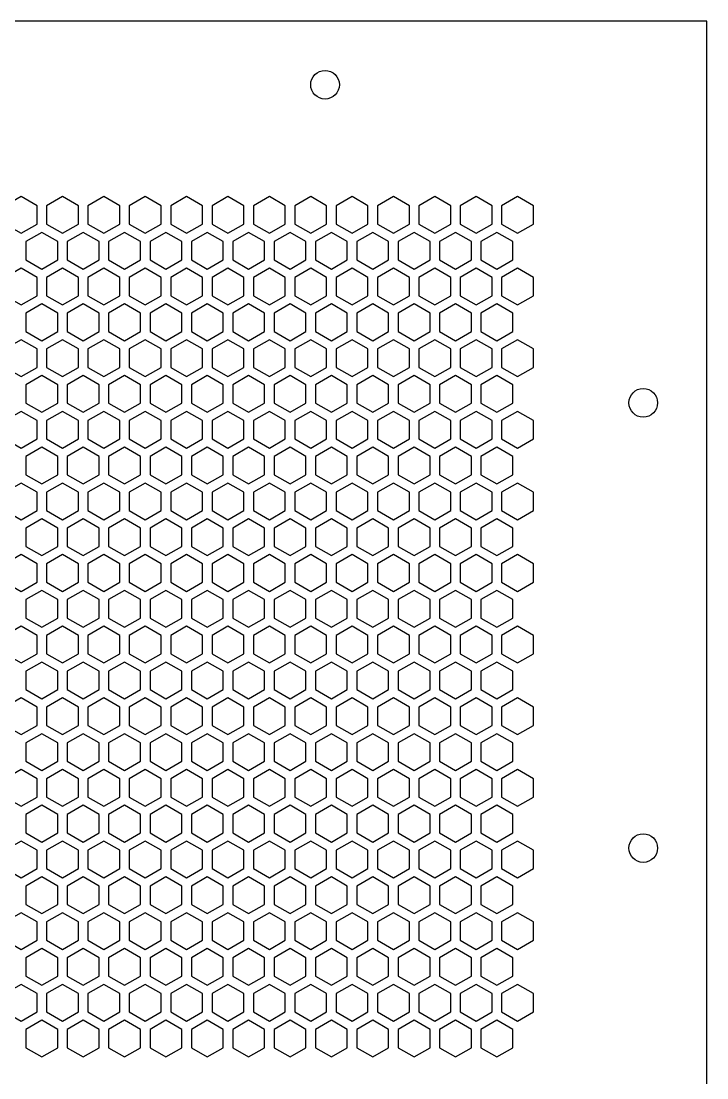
# Model space of a CAD drawing. Header units: millimetres. Extents: x 0 to 430, y 0 to 500.
# Drawn here: x 322.2 to 430, y 333.9 to 500 of the extents above; entities that cross this region are included whole.
import ezdxf

# ---------------------------------------------------------------- set-up
doc = ezdxf.new("R2010")
doc.units = ezdxf.units.MM
doc.layers.add('CUT', color=1, linetype='CONTINUOUS')

msp = doc.modelspace()

# ---------------------------------------------------------------- linework, layer by layer
at = {"layer": 'CUT'}
for p, q in [((430, 500), (0, 500)), ((430, 0), (430, 500))]:
    msp.add_line(p, q, dxfattribs=at)
for points in [[(324.75, 470.9808), (322.25, 472.4242), (319.75, 470.9808), (319.75, 468.0941), (322.25, 466.6507), (324.75, 468.0941)], [(331.25, 470.9808), (328.75, 472.4242), (326.25, 470.9808), (326.25, 468.0941), (328.75, 466.6507), (331.25, 468.0941)], [(337.75, 470.9808), (335.25, 472.4242), (332.75, 470.9808), (332.75, 468.0941), (335.25, 466.6507), (337.75, 468.0941)], [(344.25, 470.9808), (341.75, 472.4242), (339.25, 470.9808), (339.25, 468.0941), (341.75, 466.6507), (344.25, 468.0941)], [(350.75, 470.9808), (348.25, 472.4242), (345.75, 470.9808), (345.75, 468.0941), (348.25, 466.6507), (350.75, 468.0941)], [(357.25, 470.9808), (354.75, 472.4242), (352.25, 470.9808), (352.25, 468.0941), (354.75, 466.6507), (357.25, 468.0941)], [(363.75, 470.9808), (361.25, 472.4242), (358.75, 470.9808), (358.75, 468.0941), (361.25, 466.6507), (363.75, 468.0941)], [(370.25, 470.9808), (367.75, 472.4242), (365.25, 470.9808), (365.25, 468.0941), (367.75, 466.6507), (370.25, 468.0941)], [(376.75, 470.9808), (374.25, 472.4242), (371.75, 470.9808), (371.75, 468.0941), (374.25, 466.6507), (376.75, 468.0941)], [(383.25, 470.9808), (380.75, 472.4242), (378.25, 470.9808), (378.25, 468.0941), (380.75, 466.6507), (383.25, 468.0941)], [(389.75, 470.9808), (387.25, 472.4242), (384.75, 470.9808), (384.75, 468.0941), (387.25, 466.6507), (389.75, 468.0941)], [(396.25, 470.9808), (393.75, 472.4242), (391.25, 470.9808), (391.25, 468.0941), (393.75, 466.6507), (396.25, 468.0941)], [(402.75, 470.9808), (400.25, 472.4242), (397.75, 470.9808), (397.75, 468.0941), (400.25, 466.6507), (402.75, 468.0941)], [(328, 465.3517), (325.5, 466.795), (323, 465.3517), (323, 462.4649), (325.5, 461.0215), (328, 462.4649)], [(334.5, 465.3517), (332, 466.795), (329.5, 465.3517), (329.5, 462.4649), (332, 461.0215), (334.5, 462.4649)], [(341, 465.3517), (338.5, 466.795), (336, 465.3517), (336, 462.4649), (338.5, 461.0215), (341, 462.4649)], [(347.5, 465.3517), (345, 466.795), (342.5, 465.3517), (342.5, 462.4649), (345, 461.0215), (347.5, 462.4649)], [(354, 465.3517), (351.5, 466.795), (349, 465.3517), (349, 462.4649), (351.5, 461.0215), (354, 462.4649)], [(360.5, 465.3517), (358, 466.795), (355.5, 465.3517), (355.5, 462.4649), (358, 461.0215), (360.5, 462.4649)], [(367, 465.3517), (364.5, 466.795), (362, 465.3517), (362, 462.4649), (364.5, 461.0215), (367, 462.4649)], [(373.5, 465.3517), (371, 466.795), (368.5, 465.3517), (368.5, 462.4649), (371, 461.0215), (373.5, 462.4649)], [(380, 465.3517), (377.5, 466.795), (375, 465.3517), (375, 462.4649), (377.5, 461.0215), (380, 462.4649)], [(386.5, 465.3517), (384, 466.795), (381.5, 465.3517), (381.5, 462.4649), (384, 461.0215), (386.5, 462.4649)], [(393, 465.3517), (390.5, 466.795), (388, 465.3517), (388, 462.4649), (390.5, 461.0215), (393, 462.4649)], [(399.5, 465.3517), (397, 466.795), (394.5, 465.3517), (394.5, 462.4649), (397, 461.0215), (399.5, 462.4649)], [(324.75, 459.7225), (322.25, 461.1659), (319.75, 459.7225), (319.75, 456.8357), (322.25, 455.3924), (324.75, 456.8357)], [(331.25, 459.7225), (328.75, 461.1659), (326.25, 459.7225), (326.25, 456.8357), (328.75, 455.3924), (331.25, 456.8357)], [(337.75, 459.7225), (335.25, 461.1659), (332.75, 459.7225), (332.75, 456.8357), (335.25, 455.3924), (337.75, 456.8357)], [(344.25, 459.7225), (341.75, 461.1659), (339.25, 459.7225), (339.25, 456.8357), (341.75, 455.3924), (344.25, 456.8357)], [(350.75, 459.7225), (348.25, 461.1659), (345.75, 459.7225), (345.75, 456.8357), (348.25, 455.3924), (350.75, 456.8357)], [(357.25, 459.7225), (354.75, 461.1659), (352.25, 459.7225), (352.25, 456.8357), (354.75, 455.3924), (357.25, 456.8357)], [(363.75, 459.7225), (361.25, 461.1659), (358.75, 459.7225), (358.75, 456.8357), (361.25, 455.3924), (363.75, 456.8357)], [(370.25, 459.7225), (367.75, 461.1659), (365.25, 459.7225), (365.25, 456.8357), (367.75, 455.3924), (370.25, 456.8357)], [(376.75, 459.7225), (374.25, 461.1659), (371.75, 459.7225), (371.75, 456.8357), (374.25, 455.3924), (376.75, 456.8357)], [(383.25, 459.7225), (380.75, 461.1659), (378.25, 459.7225), (378.25, 456.8357), (380.75, 455.3924), (383.25, 456.8357)], [(389.75, 459.7225), (387.25, 461.1659), (384.75, 459.7225), (384.75, 456.8357), (387.25, 455.3924), (389.75, 456.8357)], [(396.25, 459.7225), (393.75, 461.1659), (391.25, 459.7225), (391.25, 456.8357), (393.75, 455.3924), (396.25, 456.8357)], [(402.75, 459.7225), (400.25, 461.1659), (397.75, 459.7225), (397.75, 456.8357), (400.25, 455.3924), (402.75, 456.8357)], [(328, 454.0933), (325.5, 455.5367), (323, 454.0933), (323, 451.2066), (325.5, 449.7632), (328, 451.2066)], [(334.5, 454.0933), (332, 455.5367), (329.5, 454.0933), (329.5, 451.2066), (332, 449.7632), (334.5, 451.2066)], [(341, 454.0933), (338.5, 455.5367), (336, 454.0933), (336, 451.2066), (338.5, 449.7632), (341, 451.2066)], [(347.5, 454.0933), (345, 455.5367), (342.5, 454.0933), (342.5, 451.2066), (345, 449.7632), (347.5, 451.2066)], [(354, 454.0933), (351.5, 455.5367), (349, 454.0933), (349, 451.2066), (351.5, 449.7632), (354, 451.2066)], [(360.5, 454.0933), (358, 455.5367), (355.5, 454.0933), (355.5, 451.2066), (358, 449.7632), (360.5, 451.2066)], [(367, 454.0933), (364.5, 455.5367), (362, 454.0933), (362, 451.2066), (364.5, 449.7632), (367, 451.2066)], [(373.5, 454.0933), (371, 455.5367), (368.5, 454.0933), (368.5, 451.2066), (371, 449.7632), (373.5, 451.2066)], [(380, 454.0933), (377.5, 455.5367), (375, 454.0933), (375, 451.2066), (377.5, 449.7632), (380, 451.2066)], [(386.5, 454.0933), (384, 455.5367), (381.5, 454.0933), (381.5, 451.2066), (384, 449.7632), (386.5, 451.2066)], [(393, 454.0933), (390.5, 455.5367), (388, 454.0933), (388, 451.2066), (390.5, 449.7632), (393, 451.2066)], [(399.5, 454.0933), (397, 455.5367), (394.5, 454.0933), (394.5, 451.2066), (397, 449.7632), (399.5, 451.2066)], [(324.75, 448.4642), (322.25, 449.9075), (319.75, 448.4642), (319.75, 445.5774), (322.25, 444.134), (324.75, 445.5774)], [(331.25, 448.4642), (328.75, 449.9075), (326.25, 448.4642), (326.25, 445.5774), (328.75, 444.134), (331.25, 445.5774)], [(337.75, 448.4642), (335.25, 449.9075), (332.75, 448.4642), (332.75, 445.5774), (335.25, 444.134), (337.75, 445.5774)], [(344.25, 448.4642), (341.75, 449.9075), (339.25, 448.4642), (339.25, 445.5774), (341.75, 444.134), (344.25, 445.5774)], [(350.75, 448.4642), (348.25, 449.9075), (345.75, 448.4642), (345.75, 445.5774), (348.25, 444.134), (350.75, 445.5774)], [(357.25, 448.4642), (354.75, 449.9075), (352.25, 448.4642), (352.25, 445.5774), (354.75, 444.134), (357.25, 445.5774)], [(363.75, 448.4642), (361.25, 449.9075), (358.75, 448.4642), (358.75, 445.5774), (361.25, 444.134), (363.75, 445.5774)], [(370.25, 448.4642), (367.75, 449.9075), (365.25, 448.4642), (365.25, 445.5774), (367.75, 444.134), (370.25, 445.5774)], [(376.75, 448.4642), (374.25, 449.9075), (371.75, 448.4642), (371.75, 445.5774), (374.25, 444.134), (376.75, 445.5774)], [(383.25, 448.4642), (380.75, 449.9075), (378.25, 448.4642), (378.25, 445.5774), (380.75, 444.134), (383.25, 445.5774)], [(389.75, 448.4642), (387.25, 449.9075), (384.75, 448.4642), (384.75, 445.5774), (387.25, 444.134), (389.75, 445.5774)], [(396.25, 448.4642), (393.75, 449.9075), (391.25, 448.4642), (391.25, 445.5774), (393.75, 444.134), (396.25, 445.5774)], [(402.75, 448.4642), (400.25, 449.9075), (397.75, 448.4642), (397.75, 445.5774), (400.25, 444.134), (402.75, 445.5774)], [(328, 442.835), (325.5, 444.2784), (323, 442.835), (323, 439.9482), (325.5, 438.5049), (328, 439.9482)], [(334.5, 442.835), (332, 444.2784), (329.5, 442.835), (329.5, 439.9482), (332, 438.5049), (334.5, 439.9482)], [(341, 442.835), (338.5, 444.2784), (336, 442.835), (336, 439.9482), (338.5, 438.5049), (341, 439.9482)], [(347.5, 442.835), (345, 444.2784), (342.5, 442.835), (342.5, 439.9482), (345, 438.5049), (347.5, 439.9482)], [(354, 442.835), (351.5, 444.2784), (349, 442.835), (349, 439.9482), (351.5, 438.5049), (354, 439.9482)], [(360.5, 442.835), (358, 444.2784), (355.5, 442.835), (355.5, 439.9482), (358, 438.5049), (360.5, 439.9482)], [(367, 442.835), (364.5, 444.2784), (362, 442.835), (362, 439.9482), (364.5, 438.5049), (367, 439.9482)], [(373.5, 442.835), (371, 444.2784), (368.5, 442.835), (368.5, 439.9482), (371, 438.5049), (373.5, 439.9482)], [(380, 442.835), (377.5, 444.2784), (375, 442.835), (375, 439.9482), (377.5, 438.5049), (380, 439.9482)], [(386.5, 442.835), (384, 444.2784), (381.5, 442.835), (381.5, 439.9482), (384, 438.5049), (386.5, 439.9482)], [(393, 442.835), (390.5, 444.2784), (388, 442.835), (388, 439.9482), (390.5, 438.5049), (393, 439.9482)], [(399.5, 442.835), (397, 444.2784), (394.5, 442.835), (394.5, 439.9482), (397, 438.5049), (399.5, 439.9482)], [(324.75, 437.2058), (322.25, 438.6492), (319.75, 437.2058), (319.75, 434.3191), (322.25, 432.8757), (324.75, 434.3191)], [(331.25, 437.2058), (328.75, 438.6492), (326.25, 437.2058), (326.25, 434.3191), (328.75, 432.8757), (331.25, 434.3191)], [(337.75, 437.2058), (335.25, 438.6492), (332.75, 437.2058), (332.75, 434.3191), (335.25, 432.8757), (337.75, 434.3191)], [(344.25, 437.2058), (341.75, 438.6492), (339.25, 437.2058), (339.25, 434.3191), (341.75, 432.8757), (344.25, 434.3191)], [(350.75, 437.2058), (348.25, 438.6492), (345.75, 437.2058), (345.75, 434.3191), (348.25, 432.8757), (350.75, 434.3191)], [(357.25, 437.2058), (354.75, 438.6492), (352.25, 437.2058), (352.25, 434.3191), (354.75, 432.8757), (357.25, 434.3191)], [(363.75, 437.2058), (361.25, 438.6492), (358.75, 437.2058), (358.75, 434.3191), (361.25, 432.8757), (363.75, 434.3191)], [(370.25, 437.2058), (367.75, 438.6492), (365.25, 437.2058), (365.25, 434.3191), (367.75, 432.8757), (370.25, 434.3191)], [(376.75, 437.2058), (374.25, 438.6492), (371.75, 437.2058), (371.75, 434.3191), (374.25, 432.8757), (376.75, 434.3191)], [(383.25, 437.2058), (380.75, 438.6492), (378.25, 437.2058), (378.25, 434.3191), (380.75, 432.8757), (383.25, 434.3191)], [(389.75, 437.2058), (387.25, 438.6492), (384.75, 437.2058), (384.75, 434.3191), (387.25, 432.8757), (389.75, 434.3191)], [(396.25, 437.2058), (393.75, 438.6492), (391.25, 437.2058), (391.25, 434.3191), (393.75, 432.8757), (396.25, 434.3191)], [(402.75, 437.2058), (400.25, 438.6492), (397.75, 437.2058), (397.75, 434.3191), (400.25, 432.8757), (402.75, 434.3191)], [(328, 431.5767), (325.5, 433.02), (323, 431.5767), (323, 428.6899), (325.5, 427.2465), (328, 428.6899)], [(334.5, 431.5767), (332, 433.02), (329.5, 431.5767), (329.5, 428.6899), (332, 427.2465), (334.5, 428.6899)], [(341, 431.5767), (338.5, 433.02), (336, 431.5767), (336, 428.6899), (338.5, 427.2465), (341, 428.6899)], [(347.5, 431.5767), (345, 433.02), (342.5, 431.5767), (342.5, 428.6899), (345, 427.2465), (347.5, 428.6899)], [(354, 431.5767), (351.5, 433.02), (349, 431.5767), (349, 428.6899), (351.5, 427.2465), (354, 428.6899)], [(360.5, 431.5767), (358, 433.02), (355.5, 431.5767), (355.5, 428.6899), (358, 427.2465), (360.5, 428.6899)], [(367, 431.5767), (364.5, 433.02), (362, 431.5767), (362, 428.6899), (364.5, 427.2465), (367, 428.6899)], [(373.5, 431.5767), (371, 433.02), (368.5, 431.5767), (368.5, 428.6899), (371, 427.2465), (373.5, 428.6899)], [(380, 431.5767), (377.5, 433.02), (375, 431.5767), (375, 428.6899), (377.5, 427.2465), (380, 428.6899)], [(386.5, 431.5767), (384, 433.02), (381.5, 431.5767), (381.5, 428.6899), (384, 427.2465), (386.5, 428.6899)], [(393, 431.5767), (390.5, 433.02), (388, 431.5767), (388, 428.6899), (390.5, 427.2465), (393, 428.6899)], [(399.5, 431.5767), (397, 433.02), (394.5, 431.5767), (394.5, 428.6899), (397, 427.2465), (399.5, 428.6899)], [(324.75, 425.9475), (322.25, 427.3909), (319.75, 425.9475), (319.75, 423.0607), (322.25, 421.6174), (324.75, 423.0607)], [(331.25, 425.9475), (328.75, 427.3909), (326.25, 425.9475), (326.25, 423.0607), (328.75, 421.6174), (331.25, 423.0607)], [(337.75, 425.9475), (335.25, 427.3909), (332.75, 425.9475), (332.75, 423.0607), (335.25, 421.6174), (337.75, 423.0607)], [(344.25, 425.9475), (341.75, 427.3909), (339.25, 425.9475), (339.25, 423.0607), (341.75, 421.6174), (344.25, 423.0607)], [(350.75, 425.9475), (348.25, 427.3909), (345.75, 425.9475), (345.75, 423.0607), (348.25, 421.6174), (350.75, 423.0607)], [(357.25, 425.9475), (354.75, 427.3909), (352.25, 425.9475), (352.25, 423.0607), (354.75, 421.6174), (357.25, 423.0607)], [(363.75, 425.9475), (361.25, 427.3909), (358.75, 425.9475), (358.75, 423.0607), (361.25, 421.6174), (363.75, 423.0607)], [(370.25, 425.9475), (367.75, 427.3909), (365.25, 425.9475), (365.25, 423.0607), (367.75, 421.6174), (370.25, 423.0607)], [(376.75, 425.9475), (374.25, 427.3909), (371.75, 425.9475), (371.75, 423.0607), (374.25, 421.6174), (376.75, 423.0607)], [(383.25, 425.9475), (380.75, 427.3909), (378.25, 425.9475), (378.25, 423.0607), (380.75, 421.6174), (383.25, 423.0607)], [(389.75, 425.9475), (387.25, 427.3909), (384.75, 425.9475), (384.75, 423.0607), (387.25, 421.6174), (389.75, 423.0607)], [(396.25, 425.9475), (393.75, 427.3909), (391.25, 425.9475), (391.25, 423.0607), (393.75, 421.6174), (396.25, 423.0607)], [(402.75, 425.9475), (400.25, 427.3909), (397.75, 425.9475), (397.75, 423.0607), (400.25, 421.6174), (402.75, 423.0607)], [(328, 420.3183), (325.5, 421.7617), (323, 420.3183), (323, 417.4316), (325.5, 415.9882), (328, 417.4316)], [(334.5, 420.3183), (332, 421.7617), (329.5, 420.3183), (329.5, 417.4316), (332, 415.9882), (334.5, 417.4316)], [(341, 420.3183), (338.5, 421.7617), (336, 420.3183), (336, 417.4316), (338.5, 415.9882), (341, 417.4316)], [(347.5, 420.3183), (345, 421.7617), (342.5, 420.3183), (342.5, 417.4316), (345, 415.9882), (347.5, 417.4316)], [(354, 420.3183), (351.5, 421.7617), (349, 420.3183), (349, 417.4316), (351.5, 415.9882), (354, 417.4316)], [(360.5, 420.3183), (358, 421.7617), (355.5, 420.3183), (355.5, 417.4316), (358, 415.9882), (360.5, 417.4316)], [(367, 420.3183), (364.5, 421.7617), (362, 420.3183), (362, 417.4316), (364.5, 415.9882), (367, 417.4316)], [(373.5, 420.3183), (371, 421.7617), (368.5, 420.3183), (368.5, 417.4316), (371, 415.9882), (373.5, 417.4316)], [(380, 420.3183), (377.5, 421.7617), (375, 420.3183), (375, 417.4316), (377.5, 415.9882), (380, 417.4316)], [(386.5, 420.3183), (384, 421.7617), (381.5, 420.3183), (381.5, 417.4316), (384, 415.9882), (386.5, 417.4316)], [(393, 420.3183), (390.5, 421.7617), (388, 420.3183), (388, 417.4316), (390.5, 415.9882), (393, 417.4316)], [(399.5, 420.3183), (397, 421.7617), (394.5, 420.3183), (394.5, 417.4316), (397, 415.9882), (399.5, 417.4316)], [(324.75, 414.6892), (322.25, 416.1325), (319.75, 414.6892), (319.75, 411.8024), (322.25, 410.359), (324.75, 411.8024)], [(331.25, 414.6892), (328.75, 416.1325), (326.25, 414.6892), (326.25, 411.8024), (328.75, 410.359), (331.25, 411.8024)], [(337.75, 414.6892), (335.25, 416.1325), (332.75, 414.6892), (332.75, 411.8024), (335.25, 410.359), (337.75, 411.8024)], [(344.25, 414.6892), (341.75, 416.1325), (339.25, 414.6892), (339.25, 411.8024), (341.75, 410.359), (344.25, 411.8024)], [(350.75, 414.6892), (348.25, 416.1325), (345.75, 414.6892), (345.75, 411.8024), (348.25, 410.359), (350.75, 411.8024)], [(357.25, 414.6892), (354.75, 416.1325), (352.25, 414.6892), (352.25, 411.8024), (354.75, 410.359), (357.25, 411.8024)], [(363.75, 414.6892), (361.25, 416.1325), (358.75, 414.6892), (358.75, 411.8024), (361.25, 410.359), (363.75, 411.8024)], [(370.25, 414.6892), (367.75, 416.1325), (365.25, 414.6892), (365.25, 411.8024), (367.75, 410.359), (370.25, 411.8024)], [(376.75, 414.6892), (374.25, 416.1325), (371.75, 414.6892), (371.75, 411.8024), (374.25, 410.359), (376.75, 411.8024)], [(383.25, 414.6892), (380.75, 416.1325), (378.25, 414.6892), (378.25, 411.8024), (380.75, 410.359), (383.25, 411.8024)], [(389.75, 414.6892), (387.25, 416.1325), (384.75, 414.6892), (384.75, 411.8024), (387.25, 410.359), (389.75, 411.8024)], [(396.25, 414.6892), (393.75, 416.1325), (391.25, 414.6892), (391.25, 411.8024), (393.75, 410.359), (396.25, 411.8024)], [(402.75, 414.6892), (400.25, 416.1325), (397.75, 414.6892), (397.75, 411.8024), (400.25, 410.359), (402.75, 411.8024)], [(328, 409.06), (325.5, 410.5034), (323, 409.06), (323, 406.1732), (325.5, 404.7299), (328, 406.1732)], [(334.5, 409.06), (332, 410.5034), (329.5, 409.06), (329.5, 406.1732), (332, 404.7299), (334.5, 406.1732)], [(341, 409.06), (338.5, 410.5034), (336, 409.06), (336, 406.1732), (338.5, 404.7299), (341, 406.1732)], [(347.5, 409.06), (345, 410.5034), (342.5, 409.06), (342.5, 406.1732), (345, 404.7299), (347.5, 406.1732)], [(354, 409.06), (351.5, 410.5034), (349, 409.06), (349, 406.1732), (351.5, 404.7299), (354, 406.1732)], [(360.5, 409.06), (358, 410.5034), (355.5, 409.06), (355.5, 406.1732), (358, 404.7299), (360.5, 406.1732)], [(367, 409.06), (364.5, 410.5034), (362, 409.06), (362, 406.1732), (364.5, 404.7299), (367, 406.1732)], [(373.5, 409.06), (371, 410.5034), (368.5, 409.06), (368.5, 406.1732), (371, 404.7299), (373.5, 406.1732)], [(380, 409.06), (377.5, 410.5034), (375, 409.06), (375, 406.1732), (377.5, 404.7299), (380, 406.1732)], [(386.5, 409.06), (384, 410.5034), (381.5, 409.06), (381.5, 406.1732), (384, 404.7299), (386.5, 406.1732)], [(393, 409.06), (390.5, 410.5034), (388, 409.06), (388, 406.1732), (390.5, 404.7299), (393, 406.1732)], [(399.5, 409.06), (397, 410.5034), (394.5, 409.06), (394.5, 406.1732), (397, 404.7299), (399.5, 406.1732)], [(324.75, 403.4308), (322.25, 404.8742), (319.75, 403.4308), (319.75, 400.5441), (322.25, 399.1007), (324.75, 400.5441)], [(331.25, 403.4308), (328.75, 404.8742), (326.25, 403.4308), (326.25, 400.5441), (328.75, 399.1007), (331.25, 400.5441)], [(337.75, 403.4308), (335.25, 404.8742), (332.75, 403.4308), (332.75, 400.5441), (335.25, 399.1007), (337.75, 400.5441)], [(344.25, 403.4308), (341.75, 404.8742), (339.25, 403.4308), (339.25, 400.5441), (341.75, 399.1007), (344.25, 400.5441)], [(350.75, 403.4308), (348.25, 404.8742), (345.75, 403.4308), (345.75, 400.5441), (348.25, 399.1007), (350.75, 400.5441)], [(357.25, 403.4308), (354.75, 404.8742), (352.25, 403.4308), (352.25, 400.5441), (354.75, 399.1007), (357.25, 400.5441)], [(363.75, 403.4308), (361.25, 404.8742), (358.75, 403.4308), (358.75, 400.5441), (361.25, 399.1007), (363.75, 400.5441)], [(370.25, 403.4308), (367.75, 404.8742), (365.25, 403.4308), (365.25, 400.5441), (367.75, 399.1007), (370.25, 400.5441)], [(376.75, 403.4308), (374.25, 404.8742), (371.75, 403.4308), (371.75, 400.5441), (374.25, 399.1007), (376.75, 400.5441)], [(383.25, 403.4308), (380.75, 404.8742), (378.25, 403.4308), (378.25, 400.5441), (380.75, 399.1007), (383.25, 400.5441)], [(389.75, 403.4308), (387.25, 404.8742), (384.75, 403.4308), (384.75, 400.5441), (387.25, 399.1007), (389.75, 400.5441)], [(396.25, 403.4308), (393.75, 404.8742), (391.25, 403.4308), (391.25, 400.5441), (393.75, 399.1007), (396.25, 400.5441)], [(402.75, 403.4308), (400.25, 404.8742), (397.75, 403.4308), (397.75, 400.5441), (400.25, 399.1007), (402.75, 400.5441)], [(328, 397.8017), (325.5, 399.245), (323, 397.8017), (323, 394.9149), (325.5, 393.4715), (328, 394.9149)], [(334.5, 397.8017), (332, 399.245), (329.5, 397.8017), (329.5, 394.9149), (332, 393.4715), (334.5, 394.9149)], [(341, 397.8017), (338.5, 399.245), (336, 397.8017), (336, 394.9149), (338.5, 393.4715), (341, 394.9149)], [(347.5, 397.8017), (345, 399.245), (342.5, 397.8017), (342.5, 394.9149), (345, 393.4715), (347.5, 394.9149)], [(354, 397.8017), (351.5, 399.245), (349, 397.8017), (349, 394.9149), (351.5, 393.4715), (354, 394.9149)], [(360.5, 397.8017), (358, 399.245), (355.5, 397.8017), (355.5, 394.9149), (358, 393.4715), (360.5, 394.9149)], [(367, 397.8017), (364.5, 399.245), (362, 397.8017), (362, 394.9149), (364.5, 393.4715), (367, 394.9149)], [(373.5, 397.8017), (371, 399.245), (368.5, 397.8017), (368.5, 394.9149), (371, 393.4715), (373.5, 394.9149)], [(380, 397.8017), (377.5, 399.245), (375, 397.8017), (375, 394.9149), (377.5, 393.4715), (380, 394.9149)], [(386.5, 397.8017), (384, 399.245), (381.5, 397.8017), (381.5, 394.9149), (384, 393.4715), (386.5, 394.9149)], [(393, 397.8017), (390.5, 399.245), (388, 397.8017), (388, 394.9149), (390.5, 393.4715), (393, 394.9149)], [(399.5, 397.8017), (397, 399.245), (394.5, 397.8017), (394.5, 394.9149), (397, 393.4715), (399.5, 394.9149)], [(324.75, 392.1725), (322.25, 393.6159), (319.75, 392.1725), (319.75, 389.2858), (322.25, 387.8424), (324.75, 389.2858)], [(331.25, 392.1725), (328.75, 393.6159), (326.25, 392.1725), (326.25, 389.2858), (328.75, 387.8424), (331.25, 389.2858)], [(337.75, 392.1725), (335.25, 393.6159), (332.75, 392.1725), (332.75, 389.2858), (335.25, 387.8424), (337.75, 389.2858)], [(344.25, 392.1725), (341.75, 393.6159), (339.25, 392.1725), (339.25, 389.2858), (341.75, 387.8424), (344.25, 389.2858)], [(350.75, 392.1725), (348.25, 393.6159), (345.75, 392.1725), (345.75, 389.2858), (348.25, 387.8424), (350.75, 389.2858)], [(357.25, 392.1725), (354.75, 393.6159), (352.25, 392.1725), (352.25, 389.2858), (354.75, 387.8424), (357.25, 389.2858)], [(363.75, 392.1725), (361.25, 393.6159), (358.75, 392.1725), (358.75, 389.2858), (361.25, 387.8424), (363.75, 389.2858)], [(370.25, 392.1725), (367.75, 393.6159), (365.25, 392.1725), (365.25, 389.2858), (367.75, 387.8424), (370.25, 389.2858)], [(376.75, 392.1725), (374.25, 393.6159), (371.75, 392.1725), (371.75, 389.2858), (374.25, 387.8424), (376.75, 389.2858)], [(383.25, 392.1725), (380.75, 393.6159), (378.25, 392.1725), (378.25, 389.2858), (380.75, 387.8424), (383.25, 389.2858)], [(389.75, 392.1725), (387.25, 393.6159), (384.75, 392.1725), (384.75, 389.2858), (387.25, 387.8424), (389.75, 389.2858)], [(396.25, 392.1725), (393.75, 393.6159), (391.25, 392.1725), (391.25, 389.2858), (393.75, 387.8424), (396.25, 389.2858)], [(402.75, 392.1725), (400.25, 393.6159), (397.75, 392.1725), (397.75, 389.2858), (400.25, 387.8424), (402.75, 389.2858)], [(328, 386.5433), (325.5, 387.9867), (323, 386.5433), (323, 383.6566), (325.5, 382.2132), (328, 383.6566)], [(334.5, 386.5433), (332, 387.9867), (329.5, 386.5433), (329.5, 383.6566), (332, 382.2132), (334.5, 383.6566)], [(341, 386.5433), (338.5, 387.9867), (336, 386.5433), (336, 383.6566), (338.5, 382.2132), (341, 383.6566)], [(347.5, 386.5433), (345, 387.9867), (342.5, 386.5433), (342.5, 383.6566), (345, 382.2132), (347.5, 383.6566)], [(354, 386.5433), (351.5, 387.9867), (349, 386.5433), (349, 383.6566), (351.5, 382.2132), (354, 383.6566)], [(360.5, 386.5433), (358, 387.9867), (355.5, 386.5433), (355.5, 383.6566), (358, 382.2132), (360.5, 383.6566)], [(367, 386.5433), (364.5, 387.9867), (362, 386.5433), (362, 383.6566), (364.5, 382.2132), (367, 383.6566)], [(373.5, 386.5433), (371, 387.9867), (368.5, 386.5433), (368.5, 383.6566), (371, 382.2132), (373.5, 383.6566)], [(380, 386.5433), (377.5, 387.9867), (375, 386.5433), (375, 383.6566), (377.5, 382.2132), (380, 383.6566)], [(386.5, 386.5433), (384, 387.9867), (381.5, 386.5433), (381.5, 383.6566), (384, 382.2132), (386.5, 383.6566)], [(393, 386.5433), (390.5, 387.9867), (388, 386.5433), (388, 383.6566), (390.5, 382.2132), (393, 383.6566)], [(399.5, 386.5433), (397, 387.9867), (394.5, 386.5433), (394.5, 383.6566), (397, 382.2132), (399.5, 383.6566)], [(324.75, 380.9142), (322.25, 382.3575), (319.75, 380.9142), (319.75, 378.0274), (322.25, 376.584), (324.75, 378.0274)], [(331.25, 380.9142), (328.75, 382.3575), (326.25, 380.9142), (326.25, 378.0274), (328.75, 376.584), (331.25, 378.0274)], [(337.75, 380.9142), (335.25, 382.3575), (332.75, 380.9142), (332.75, 378.0274), (335.25, 376.584), (337.75, 378.0274)], [(344.25, 380.9142), (341.75, 382.3575), (339.25, 380.9142), (339.25, 378.0274), (341.75, 376.584), (344.25, 378.0274)], [(350.75, 380.9142), (348.25, 382.3575), (345.75, 380.9142), (345.75, 378.0274), (348.25, 376.584), (350.75, 378.0274)], [(357.25, 380.9142), (354.75, 382.3575), (352.25, 380.9142), (352.25, 378.0274), (354.75, 376.584), (357.25, 378.0274)], [(363.75, 380.9142), (361.25, 382.3575), (358.75, 380.9142), (358.75, 378.0274), (361.25, 376.584), (363.75, 378.0274)], [(370.25, 380.9142), (367.75, 382.3575), (365.25, 380.9142), (365.25, 378.0274), (367.75, 376.584), (370.25, 378.0274)], [(376.75, 380.9142), (374.25, 382.3575), (371.75, 380.9142), (371.75, 378.0274), (374.25, 376.584), (376.75, 378.0274)], [(383.25, 380.9142), (380.75, 382.3575), (378.25, 380.9142), (378.25, 378.0274), (380.75, 376.584), (383.25, 378.0274)], [(389.75, 380.9142), (387.25, 382.3575), (384.75, 380.9142), (384.75, 378.0274), (387.25, 376.584), (389.75, 378.0274)], [(396.25, 380.9142), (393.75, 382.3575), (391.25, 380.9142), (391.25, 378.0274), (393.75, 376.584), (396.25, 378.0274)], [(402.75, 380.9142), (400.25, 382.3575), (397.75, 380.9142), (397.75, 378.0274), (400.25, 376.584), (402.75, 378.0274)], [(328, 375.285), (325.5, 376.7284), (323, 375.285), (323, 372.3983), (325.5, 370.9549), (328, 372.3983)], [(334.5, 375.285), (332, 376.7284), (329.5, 375.285), (329.5, 372.3983), (332, 370.9549), (334.5, 372.3983)], [(341, 375.285), (338.5, 376.7284), (336, 375.285), (336, 372.3983), (338.5, 370.9549), (341, 372.3983)], [(347.5, 375.285), (345, 376.7284), (342.5, 375.285), (342.5, 372.3983), (345, 370.9549), (347.5, 372.3983)], [(354, 375.285), (351.5, 376.7284), (349, 375.285), (349, 372.3983), (351.5, 370.9549), (354, 372.3983)], [(360.5, 375.285), (358, 376.7284), (355.5, 375.285), (355.5, 372.3983), (358, 370.9549), (360.5, 372.3983)], [(367, 375.285), (364.5, 376.7284), (362, 375.285), (362, 372.3983), (364.5, 370.9549), (367, 372.3983)], [(373.5, 375.285), (371, 376.7284), (368.5, 375.285), (368.5, 372.3983), (371, 370.9549), (373.5, 372.3983)], [(380, 375.285), (377.5, 376.7284), (375, 375.285), (375, 372.3983), (377.5, 370.9549), (380, 372.3983)], [(386.5, 375.285), (384, 376.7284), (381.5, 375.285), (381.5, 372.3983), (384, 370.9549), (386.5, 372.3983)], [(393, 375.285), (390.5, 376.7284), (388, 375.285), (388, 372.3983), (390.5, 370.9549), (393, 372.3983)], [(399.5, 375.285), (397, 376.7284), (394.5, 375.285), (394.5, 372.3983), (397, 370.9549), (399.5, 372.3983)], [(324.75, 369.6558), (322.25, 371.0992), (319.75, 369.6558), (319.75, 366.7691), (322.25, 365.3257), (324.75, 366.7691)], [(331.25, 369.6558), (328.75, 371.0992), (326.25, 369.6558), (326.25, 366.7691), (328.75, 365.3257), (331.25, 366.7691)], [(337.75, 369.6558), (335.25, 371.0992), (332.75, 369.6558), (332.75, 366.7691), (335.25, 365.3257), (337.75, 366.7691)], [(344.25, 369.6558), (341.75, 371.0992), (339.25, 369.6558), (339.25, 366.7691), (341.75, 365.3257), (344.25, 366.7691)], [(350.75, 369.6558), (348.25, 371.0992), (345.75, 369.6558), (345.75, 366.7691), (348.25, 365.3257), (350.75, 366.7691)], [(357.25, 369.6558), (354.75, 371.0992), (352.25, 369.6558), (352.25, 366.7691), (354.75, 365.3257), (357.25, 366.7691)], [(363.75, 369.6558), (361.25, 371.0992), (358.75, 369.6558), (358.75, 366.7691), (361.25, 365.3257), (363.75, 366.7691)], [(370.25, 369.6558), (367.75, 371.0992), (365.25, 369.6558), (365.25, 366.7691), (367.75, 365.3257), (370.25, 366.7691)], [(376.75, 369.6558), (374.25, 371.0992), (371.75, 369.6558), (371.75, 366.7691), (374.25, 365.3257), (376.75, 366.7691)], [(383.25, 369.6558), (380.75, 371.0992), (378.25, 369.6558), (378.25, 366.7691), (380.75, 365.3257), (383.25, 366.7691)], [(389.75, 369.6558), (387.25, 371.0992), (384.75, 369.6558), (384.75, 366.7691), (387.25, 365.3257), (389.75, 366.7691)], [(396.25, 369.6558), (393.75, 371.0992), (391.25, 369.6558), (391.25, 366.7691), (393.75, 365.3257), (396.25, 366.7691)], [(402.75, 369.6558), (400.25, 371.0992), (397.75, 369.6558), (397.75, 366.7691), (400.25, 365.3257), (402.75, 366.7691)], [(328, 364.0267), (325.5, 365.4701), (323, 364.0267), (323, 361.1399), (325.5, 359.6966), (328, 361.1399)], [(334.5, 364.0267), (332, 365.4701), (329.5, 364.0267), (329.5, 361.1399), (332, 359.6966), (334.5, 361.1399)], [(341, 364.0267), (338.5, 365.4701), (336, 364.0267), (336, 361.1399), (338.5, 359.6966), (341, 361.1399)], [(347.5, 364.0267), (345, 365.4701), (342.5, 364.0267), (342.5, 361.1399), (345, 359.6966), (347.5, 361.1399)], [(354, 364.0267), (351.5, 365.4701), (349, 364.0267), (349, 361.1399), (351.5, 359.6966), (354, 361.1399)], [(360.5, 364.0267), (358, 365.4701), (355.5, 364.0267), (355.5, 361.1399), (358, 359.6966), (360.5, 361.1399)], [(367, 364.0267), (364.5, 365.4701), (362, 364.0267), (362, 361.1399), (364.5, 359.6966), (367, 361.1399)], [(373.5, 364.0267), (371, 365.4701), (368.5, 364.0267), (368.5, 361.1399), (371, 359.6966), (373.5, 361.1399)], [(380, 364.0267), (377.5, 365.4701), (375, 364.0267), (375, 361.1399), (377.5, 359.6966), (380, 361.1399)], [(386.5, 364.0267), (384, 365.4701), (381.5, 364.0267), (381.5, 361.1399), (384, 359.6966), (386.5, 361.1399)], [(393, 364.0267), (390.5, 365.4701), (388, 364.0267), (388, 361.1399), (390.5, 359.6966), (393, 361.1399)], [(399.5, 364.0267), (397, 365.4701), (394.5, 364.0267), (394.5, 361.1399), (397, 359.6966), (399.5, 361.1399)], [(324.75, 358.3975), (322.25, 359.8409), (319.75, 358.3975), (319.75, 355.5108), (322.25, 354.0674), (324.75, 355.5108)], [(331.25, 358.3975), (328.75, 359.8409), (326.25, 358.3975), (326.25, 355.5108), (328.75, 354.0674), (331.25, 355.5108)], [(337.75, 358.3975), (335.25, 359.8409), (332.75, 358.3975), (332.75, 355.5108), (335.25, 354.0674), (337.75, 355.5108)], [(344.25, 358.3975), (341.75, 359.8409), (339.25, 358.3975), (339.25, 355.5108), (341.75, 354.0674), (344.25, 355.5108)], [(350.75, 358.3975), (348.25, 359.8409), (345.75, 358.3975), (345.75, 355.5108), (348.25, 354.0674), (350.75, 355.5108)], [(357.25, 358.3975), (354.75, 359.8409), (352.25, 358.3975), (352.25, 355.5108), (354.75, 354.0674), (357.25, 355.5108)], [(363.75, 358.3975), (361.25, 359.8409), (358.75, 358.3975), (358.75, 355.5108), (361.25, 354.0674), (363.75, 355.5108)], [(370.25, 358.3975), (367.75, 359.8409), (365.25, 358.3975), (365.25, 355.5108), (367.75, 354.0674), (370.25, 355.5108)], [(376.75, 358.3975), (374.25, 359.8409), (371.75, 358.3975), (371.75, 355.5108), (374.25, 354.0674), (376.75, 355.5108)], [(383.25, 358.3975), (380.75, 359.8409), (378.25, 358.3975), (378.25, 355.5108), (380.75, 354.0674), (383.25, 355.5108)], [(389.75, 358.3975), (387.25, 359.8409), (384.75, 358.3975), (384.75, 355.5108), (387.25, 354.0674), (389.75, 355.5108)], [(396.25, 358.3975), (393.75, 359.8409), (391.25, 358.3975), (391.25, 355.5108), (393.75, 354.0674), (396.25, 355.5108)], [(402.75, 358.3975), (400.25, 359.8409), (397.75, 358.3975), (397.75, 355.5108), (400.25, 354.0674), (402.75, 355.5108)], [(328, 352.7683), (325.5, 354.2117), (323, 352.7683), (323, 349.8816), (325.5, 348.4382), (328, 349.8816)], [(334.5, 352.7683), (332, 354.2117), (329.5, 352.7683), (329.5, 349.8816), (332, 348.4382), (334.5, 349.8816)], [(341, 352.7683), (338.5, 354.2117), (336, 352.7683), (336, 349.8816), (338.5, 348.4382), (341, 349.8816)], [(347.5, 352.7683), (345, 354.2117), (342.5, 352.7683), (342.5, 349.8816), (345, 348.4382), (347.5, 349.8816)], [(354, 352.7683), (351.5, 354.2117), (349, 352.7683), (349, 349.8816), (351.5, 348.4382), (354, 349.8816)], [(360.5, 352.7683), (358, 354.2117), (355.5, 352.7683), (355.5, 349.8816), (358, 348.4382), (360.5, 349.8816)], [(367, 352.7683), (364.5, 354.2117), (362, 352.7683), (362, 349.8816), (364.5, 348.4382), (367, 349.8816)], [(373.5, 352.7683), (371, 354.2117), (368.5, 352.7683), (368.5, 349.8816), (371, 348.4382), (373.5, 349.8816)], [(380, 352.7683), (377.5, 354.2117), (375, 352.7683), (375, 349.8816), (377.5, 348.4382), (380, 349.8816)], [(386.5, 352.7683), (384, 354.2117), (381.5, 352.7683), (381.5, 349.8816), (384, 348.4382), (386.5, 349.8816)], [(393, 352.7683), (390.5, 354.2117), (388, 352.7683), (388, 349.8816), (390.5, 348.4382), (393, 349.8816)], [(399.5, 352.7683), (397, 354.2117), (394.5, 352.7683), (394.5, 349.8816), (397, 348.4382), (399.5, 349.8816)], [(324.75, 347.1392), (322.25, 348.5826), (319.75, 347.1392), (319.75, 344.2524), (322.25, 342.8091), (324.75, 344.2524)], [(331.25, 347.1392), (328.75, 348.5826), (326.25, 347.1392), (326.25, 344.2524), (328.75, 342.8091), (331.25, 344.2524)], [(337.75, 347.1392), (335.25, 348.5826), (332.75, 347.1392), (332.75, 344.2524), (335.25, 342.8091), (337.75, 344.2524)], [(344.25, 347.1392), (341.75, 348.5826), (339.25, 347.1392), (339.25, 344.2524), (341.75, 342.8091), (344.25, 344.2524)], [(350.75, 347.1392), (348.25, 348.5826), (345.75, 347.1392), (345.75, 344.2524), (348.25, 342.8091), (350.75, 344.2524)], [(357.25, 347.1392), (354.75, 348.5826), (352.25, 347.1392), (352.25, 344.2524), (354.75, 342.8091), (357.25, 344.2524)], [(363.75, 347.1392), (361.25, 348.5826), (358.75, 347.1392), (358.75, 344.2524), (361.25, 342.8091), (363.75, 344.2524)], [(370.25, 347.1392), (367.75, 348.5826), (365.25, 347.1392), (365.25, 344.2524), (367.75, 342.8091), (370.25, 344.2524)], [(376.75, 347.1392), (374.25, 348.5826), (371.75, 347.1392), (371.75, 344.2524), (374.25, 342.8091), (376.75, 344.2524)], [(383.25, 347.1392), (380.75, 348.5826), (378.25, 347.1392), (378.25, 344.2524), (380.75, 342.8091), (383.25, 344.2524)], [(389.75, 347.1392), (387.25, 348.5826), (384.75, 347.1392), (384.75, 344.2524), (387.25, 342.8091), (389.75, 344.2524)], [(396.25, 347.1392), (393.75, 348.5826), (391.25, 347.1392), (391.25, 344.2524), (393.75, 342.8091), (396.25, 344.2524)], [(402.75, 347.1392), (400.25, 348.5826), (397.75, 347.1392), (397.75, 344.2524), (400.25, 342.8091), (402.75, 344.2524)], [(328, 341.51), (325.5, 342.9534), (323, 341.51), (323, 338.6233), (325.5, 337.1799), (328, 338.6233)], [(334.5, 341.51), (332, 342.9534), (329.5, 341.51), (329.5, 338.6233), (332, 337.1799), (334.5, 338.6233)], [(341, 341.51), (338.5, 342.9534), (336, 341.51), (336, 338.6233), (338.5, 337.1799), (341, 338.6233)], [(347.5, 341.51), (345, 342.9534), (342.5, 341.51), (342.5, 338.6233), (345, 337.1799), (347.5, 338.6233)], [(354, 341.51), (351.5, 342.9534), (349, 341.51), (349, 338.6233), (351.5, 337.1799), (354, 338.6233)], [(360.5, 341.51), (358, 342.9534), (355.5, 341.51), (355.5, 338.6233), (358, 337.1799), (360.5, 338.6233)], [(367, 341.51), (364.5, 342.9534), (362, 341.51), (362, 338.6233), (364.5, 337.1799), (367, 338.6233)], [(373.5, 341.51), (371, 342.9534), (368.5, 341.51), (368.5, 338.6233), (371, 337.1799), (373.5, 338.6233)], [(380, 341.51), (377.5, 342.9534), (375, 341.51), (375, 338.6233), (377.5, 337.1799), (380, 338.6233)], [(386.5, 341.51), (384, 342.9534), (381.5, 341.51), (381.5, 338.6233), (384, 337.1799), (386.5, 338.6233)], [(393, 341.51), (390.5, 342.9534), (388, 341.51), (388, 338.6233), (390.5, 337.1799), (393, 338.6233)], [(399.5, 341.51), (397, 342.9534), (394.5, 341.51), (394.5, 338.6233), (397, 337.1799), (399.5, 338.6233)]]:
    msp.add_lwpolyline(points, close=True, dxfattribs=at)
for centre in [(370, 490), (420, 440), (420, 370)]:
    msp.add_circle(centre, 2.25, dxfattribs=at)

doc.saveas('drawing.dxf')
